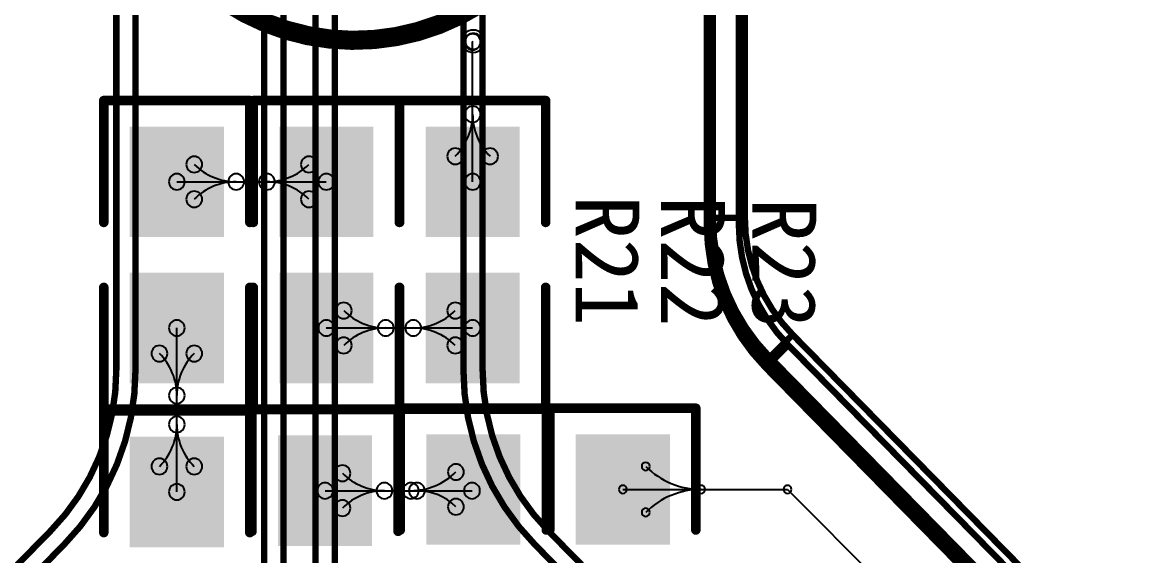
# Model space of a CAD drawing. Header units: inches. Extents: x 32166 to 66782, y 2386 to 7162.
# Drawn here: x 33561.3 to 33639.5, y 3860.8 to 3898.3 of the extents above; entities that cross this region are included whole.
import ezdxf

# ---------------------------------------------------------------- set-up
doc = ezdxf.new("R2010")
doc.units = ezdxf.units.IN
doc.header["$LTSCALE"] = 0.64311
doc.header["$MEASUREMENT"] = 0
for name, color, linetype in [('MULTILAYER', 9, 'CONTINUOUS'), ('TOPLAYER', 1, 'CONTINUOUS'), ('TOPOVERLAY', 2, 'CONTINUOUS'), ('TOPPASTE', 8, 'CONTINUOUS'), ('TOPSOLDER', 216, 'CONTINUOUS')]:
    doc.layers.add(name, color=color, linetype=linetype)
doc.styles.get("Standard").update_dxf_attribs({"font": 'txt', "width": 0.8})

msp = doc.modelspace()

# ---------------------------------------------------------------- linework, layer by layer
at = {"layer": 'MULTILAYER'}
for start, end in [(0, 180), (180, 0)]:
    msp.add_arc((33593.073, 3896.955), 0.562, start, end, dxfattribs=at)
at = {"layer": 'TOPLAYER'}
for p, q in [((33593.028, 3896.91), (33593.073, 3896.955)), ((33593.028, 3887.068), (33593.028, 3896.91)), ((33572.193, 3887.068), (33582.723, 3887.068)), ((33572.193, 3865.243), (33572.193, 3876.781)), ((33582.723, 3876.781), (33593.028, 3876.781)), ((33603.603, 3865.423), (33615.199, 3865.423)), ((33615.199, 3865.423), (33639.454, 3841.168)), ((33582.633, 3865.333), (33592.983, 3865.333))]:
    msp.add_line(p, q, dxfattribs=at)
for centre, radius, start, end in [((33593.028, 3896.91), 0.562, 0, 180), ((33593.028, 3896.91), 0.562, 0, 180), ((33593.073, 3896.955), 0.562, 0, 180), ((33593.073, 3896.955), 0.562, 0, 180), ((33593.028, 3896.91), 0.562, 180, 0), ((33593.028, 3896.91), 0.562, 180, 0), ((33593.073, 3896.955), 0.562, 180, 0), ((33593.073, 3896.955), 0.562, 180, 0), ((33593.028, 3891.822), 0.562, 0, 180), ((33593.028, 3891.822), 0.562, 0, 180), ((33593.028, 3891.822), 0.562, 0, 180), ((33593.028, 3891.822), 0.562, 0, 180), ((33593.028, 3891.822), 0.562, 0, 180), ((33593.028, 3891.822), 0.562, 0, 180), ((33588.845, 3891.822), 4.183, 314.99989, 359.99989), ((33588.845, 3891.822), 4.183, 314.99989, 359.99989), ((33588.845, 3891.822), 4.183, 314.99989, 359.99989), ((33593.028, 3891.822), 0.562, 180, 0), ((33593.028, 3891.822), 0.562, 180, 0), ((33593.028, 3891.822), 0.562, 180, 0), ((33593.028, 3891.822), 0.562, 180, 0), ((33593.028, 3891.822), 0.562, 180, 0), ((33593.028, 3891.822), 0.562, 180, 0), ((33597.21, 3891.822), 4.183, 180.00011, 225.00011), ((33597.21, 3891.822), 4.183, 180.00011, 225.00011), ((33597.21, 3891.822), 4.183, 180.00011, 225.00011), ((33573.418, 3888.293), 0.562, 0, 180), ((33573.418, 3888.293), 0.562, 0, 180), ((33573.418, 3888.293), 0.562, 0, 180), ((33581.498, 3888.293), 0.562, 0, 180), ((33581.498, 3888.293), 0.562, 0, 180), ((33581.498, 3888.293), 0.562, 0, 180), ((33591.803, 3888.865), 0.562, 0, 180), ((33591.803, 3888.865), 0.562, 0, 180), ((33591.803, 3888.865), 0.562, 0, 180), ((33591.803, 3888.865), 0.562, 180, 0), ((33591.803, 3888.865), 0.562, 180, 0), ((33591.803, 3888.865), 0.562, 180, 0), ((33594.253, 3888.865), 0.562, 0, 180), ((33594.253, 3888.865), 0.562, 0, 180), ((33594.253, 3888.865), 0.562, 0, 180), ((33594.253, 3888.865), 0.562, 180, 0), ((33594.253, 3888.865), 0.562, 180, 0), ((33594.253, 3888.865), 0.562, 180, 0), ((33573.418, 3888.293), 0.562, 180, 0), ((33573.418, 3888.293), 0.562, 180, 0), ((33573.418, 3888.293), 0.562, 180, 0), ((33576.375, 3891.251), 4.183, 224.99989, 269.99989), ((33576.375, 3891.251), 4.183, 224.99989, 269.99989), ((33576.375, 3891.251), 4.183, 224.99989, 269.99989), ((33578.54, 3891.251), 4.183, 270.00011, 315.00011), ((33578.54, 3891.251), 4.183, 270.00011, 315.00011), ((33578.54, 3891.251), 4.183, 270.00011, 315.00011), ((33581.498, 3888.293), 0.562, 180, 0), ((33581.498, 3888.293), 0.562, 180, 0), ((33581.498, 3888.293), 0.562, 180, 0), ((33572.193, 3887.068), 0.562, 0, 180), ((33576.375, 3887.068), 0.562, 0, 180), ((33576.375, 3887.068), 0.562, 0, 180), ((33576.375, 3887.068), 0.562, 0, 180), ((33576.375, 3887.068), 0.562, 0, 180), ((33576.375, 3887.068), 0.562, 0, 180), ((33576.375, 3887.068), 0.562, 0, 180), ((33578.54, 3887.068), 0.562, 0, 180), ((33578.54, 3887.068), 0.562, 0, 180), ((33578.54, 3887.068), 0.562, 0, 180), ((33578.54, 3887.068), 0.562, 0, 180), ((33578.54, 3887.068), 0.562, 0, 180), ((33578.54, 3887.068), 0.562, 0, 180), ((33582.723, 3887.068), 0.562, 0, 180), ((33593.028, 3887.068), 0.562, 0, 180), ((33572.193, 3887.068), 0.562, 180, 0), ((33576.375, 3882.886), 4.183, 90.00011, 135.00011), ((33576.375, 3882.886), 4.183, 90.00011, 135.00011), ((33576.375, 3882.886), 4.183, 90.00011, 135.00011), ((33576.375, 3887.068), 0.562, 180, 0), ((33576.375, 3887.068), 0.562, 180, 0), ((33576.375, 3887.068), 0.562, 180, 0), ((33576.375, 3887.068), 0.562, 180, 0), ((33576.375, 3887.068), 0.562, 180, 0), ((33576.375, 3887.068), 0.562, 180, 0), ((33578.54, 3887.068), 0.562, 180, 0), ((33578.54, 3887.068), 0.562, 180, 0), ((33578.54, 3887.068), 0.562, 180, 0), ((33578.54, 3887.068), 0.562, 180, 0), ((33578.54, 3887.068), 0.562, 180, 0), ((33578.54, 3887.068), 0.562, 180, 0), ((33578.54, 3882.886), 4.183, 44.99989, 89.99989), ((33578.54, 3882.886), 4.183, 44.99989, 89.99989), ((33578.54, 3882.886), 4.183, 44.99989, 89.99989), ((33582.723, 3887.068), 0.562, 180, 0), ((33593.028, 3887.068), 0.562, 180, 0), ((33573.418, 3885.843), 0.562, 0, 180), ((33573.418, 3885.843), 0.562, 0, 180), ((33573.418, 3885.843), 0.562, 0, 180), ((33573.418, 3885.843), 0.562, 180, 0), ((33573.418, 3885.843), 0.562, 180, 0), ((33573.418, 3885.843), 0.562, 180, 0), ((33581.498, 3885.843), 0.562, 0, 180), ((33581.498, 3885.843), 0.562, 0, 180), ((33581.498, 3885.843), 0.562, 0, 180), ((33581.498, 3885.843), 0.562, 180, 0), ((33581.498, 3885.843), 0.562, 180, 0), ((33581.498, 3885.843), 0.562, 180, 0), ((33583.948, 3878.006), 0.562, 0, 180), ((33583.948, 3878.006), 0.562, 0, 180), ((33583.948, 3878.006), 0.562, 0, 180), ((33583.948, 3878.006), 0.562, 180, 0), ((33583.948, 3878.006), 0.562, 180, 0), ((33583.948, 3878.006), 0.562, 180, 0), ((33586.905, 3880.964), 4.183, 224.99989, 269.99989), ((33586.905, 3880.964), 4.183, 224.99989, 269.99989), ((33586.905, 3880.964), 4.183, 224.99989, 269.99989), ((33588.845, 3880.964), 4.183, 270.00011, 315.00011), ((33588.845, 3880.964), 4.183, 270.00011, 315.00011), ((33588.845, 3880.964), 4.183, 270.00011, 315.00011), ((33591.803, 3878.006), 0.562, 0, 180), ((33591.803, 3878.006), 0.562, 0, 180), ((33591.803, 3878.006), 0.562, 0, 180), ((33591.803, 3878.006), 0.562, 180, 0), ((33591.803, 3878.006), 0.562, 180, 0), ((33591.803, 3878.006), 0.562, 180, 0), ((33572.193, 3876.781), 0.562, 0, 180), ((33582.723, 3876.781), 0.562, 0, 180), ((33586.905, 3876.781), 0.562, 0, 180), ((33586.905, 3876.781), 0.562, 0, 180), ((33586.905, 3876.781), 0.562, 0, 180), ((33586.905, 3876.781), 0.562, 0, 180), ((33586.905, 3876.781), 0.562, 0, 180), ((33586.905, 3876.781), 0.562, 0, 180), ((33588.845, 3876.781), 0.562, 0, 180), ((33588.845, 3876.781), 0.562, 0, 180), ((33588.845, 3876.781), 0.562, 0, 180), ((33588.845, 3876.781), 0.562, 0, 180), ((33588.845, 3876.781), 0.562, 0, 180), ((33588.845, 3876.781), 0.562, 0, 180), ((33593.028, 3876.781), 0.562, 0, 180), ((33572.193, 3876.781), 0.562, 180, 0), ((33582.723, 3876.781), 0.562, 180, 0), ((33586.905, 3872.599), 4.183, 90.00011, 135.00011), ((33586.905, 3872.599), 4.183, 90.00011, 135.00011), ((33586.905, 3872.599), 4.183, 90.00011, 135.00011), ((33586.905, 3876.781), 0.562, 180, 0), ((33586.905, 3876.781), 0.562, 180, 0), ((33586.905, 3876.781), 0.562, 180, 0), ((33586.905, 3876.781), 0.562, 180, 0), ((33586.905, 3876.781), 0.562, 180, 0), ((33586.905, 3876.781), 0.562, 180, 0), ((33588.845, 3876.781), 0.562, 180, 0), ((33588.845, 3876.781), 0.562, 180, 0), ((33588.845, 3876.781), 0.562, 180, 0), ((33588.845, 3876.781), 0.562, 180, 0), ((33588.845, 3876.781), 0.562, 180, 0), ((33588.845, 3876.781), 0.562, 180, 0), ((33588.845, 3872.599), 4.183, 44.99989, 89.99989), ((33588.845, 3872.599), 4.183, 44.99989, 89.99989), ((33588.845, 3872.599), 4.183, 44.99989, 89.99989), ((33593.028, 3876.781), 0.562, 180, 0), ((33583.948, 3875.556), 0.562, 0, 180), ((33583.948, 3875.556), 0.562, 0, 180), ((33583.948, 3875.556), 0.562, 0, 180), ((33591.803, 3875.556), 0.562, 0, 180), ((33591.803, 3875.556), 0.562, 0, 180), ((33591.803, 3875.556), 0.562, 0, 180), ((33570.968, 3874.985), 0.562, 0, 180), ((33570.968, 3874.985), 0.562, 0, 180), ((33570.968, 3874.985), 0.562, 0, 180), ((33570.968, 3874.985), 0.562, 180, 0), ((33570.968, 3874.985), 0.562, 180, 0), ((33570.968, 3874.985), 0.562, 180, 0), ((33568.01, 3872.027), 4.183, 0.00011, 45.00011), ((33568.01, 3872.027), 4.183, 0.00011, 45.00011), ((33568.01, 3872.027), 4.183, 0.00011, 45.00011), ((33576.375, 3872.027), 4.183, 134.99989, 179.99989), ((33576.375, 3872.027), 4.183, 134.99989, 179.99989), ((33576.375, 3872.027), 4.183, 134.99989, 179.99989), ((33573.418, 3874.985), 0.562, 0, 180), ((33573.418, 3874.985), 0.562, 0, 180), ((33573.418, 3874.985), 0.562, 0, 180), ((33573.418, 3874.985), 0.562, 180, 0), ((33573.418, 3874.985), 0.562, 180, 0), ((33573.418, 3874.985), 0.562, 180, 0), ((33583.948, 3875.556), 0.562, 180, 0), ((33583.948, 3875.556), 0.562, 180, 0), ((33583.948, 3875.556), 0.562, 180, 0), ((33591.803, 3875.556), 0.562, 180, 0), ((33591.803, 3875.556), 0.562, 180, 0), ((33591.803, 3875.556), 0.562, 180, 0), ((33572.193, 3872.027), 0.562, 0, 180), ((33572.193, 3872.027), 0.562, 0, 180), ((33572.193, 3872.027), 0.562, 0, 180), ((33572.193, 3872.027), 0.562, 0, 180), ((33572.193, 3872.027), 0.562, 0, 180), ((33572.193, 3872.027), 0.562, 0, 180), ((33572.193, 3872.027), 0.562, 180, 0), ((33572.193, 3872.027), 0.562, 180, 0), ((33572.193, 3872.027), 0.562, 180, 0), ((33572.193, 3872.027), 0.562, 180, 0), ((33572.193, 3872.027), 0.562, 180, 0), ((33572.193, 3872.027), 0.562, 180, 0), ((33572.193, 3869.997), 0.562, 0, 180), ((33572.193, 3869.997), 0.562, 0, 180), ((33572.193, 3869.997), 0.562, 0, 180), ((33572.193, 3869.997), 0.562, 0, 180), ((33572.193, 3869.997), 0.562, 0, 180), ((33572.193, 3869.997), 0.562, 0, 180), ((33568.01, 3869.997), 4.183, 314.99989, 359.99989), ((33568.01, 3869.997), 4.183, 314.99989, 359.99989), ((33568.01, 3869.997), 4.183, 314.99989, 359.99989), ((33572.193, 3869.997), 0.562, 180, 0), ((33572.193, 3869.997), 0.562, 180, 0), ((33572.193, 3869.997), 0.562, 180, 0), ((33572.193, 3869.997), 0.562, 180, 0), ((33572.193, 3869.997), 0.562, 180, 0), ((33572.193, 3869.997), 0.562, 180, 0), ((33576.375, 3869.997), 4.183, 180.00011, 225.00011), ((33576.375, 3869.997), 4.183, 180.00011, 225.00011), ((33576.375, 3869.997), 4.183, 180.00011, 225.00011), ((33570.968, 3867.04), 0.562, 0, 180), ((33570.968, 3867.04), 0.562, 0, 180), ((33570.968, 3867.04), 0.562, 0, 180), ((33570.968, 3867.04), 0.562, 180, 0), ((33570.968, 3867.04), 0.562, 180, 0), ((33570.968, 3867.04), 0.562, 180, 0), ((33573.418, 3867.04), 0.562, 0, 180), ((33573.418, 3867.04), 0.562, 0, 180), ((33573.418, 3867.04), 0.562, 0, 180), ((33573.418, 3867.04), 0.562, 180, 0), ((33573.418, 3867.04), 0.562, 180, 0), ((33573.418, 3867.04), 0.562, 180, 0), ((33583.858, 3866.558), 0.562, 0, 180), ((33583.858, 3866.558), 0.562, 0, 180), ((33583.858, 3866.558), 0.562, 0, 180), ((33591.848, 3866.648), 0.562, 0, 180), ((33591.848, 3866.648), 0.562, 0, 180), ((33591.848, 3866.648), 0.562, 0, 180), ((33605.219, 3867.04), 0.286, 0, 180), ((33605.219, 3867.04), 0.286, 0, 180), ((33605.219, 3867.04), 0.286, 0, 180), ((33605.219, 3867.04), 0.286, 180, 0), ((33605.219, 3867.04), 0.286, 180, 0), ((33605.219, 3867.04), 0.286, 180, 0), ((33609.122, 3870.942), 5.519, 225.00009, 270.00009), ((33609.122, 3870.942), 5.519, 225.00009, 270.00009), ((33609.122, 3870.942), 5.519, 225.00009, 270.00009), ((33583.858, 3866.558), 0.562, 180, 0), ((33583.858, 3866.558), 0.562, 180, 0), ((33583.858, 3866.558), 0.562, 180, 0), ((33586.815, 3869.516), 4.183, 224.99989, 269.99989), ((33586.815, 3869.516), 4.183, 224.99989, 269.99989), ((33586.815, 3869.516), 4.183, 224.99989, 269.99989), ((33588.673, 3869.823), 4.49, 270.00007, 315.00007), ((33588.673, 3869.823), 4.49, 270.00007, 315.00007), ((33588.673, 3869.823), 4.49, 270.00007, 315.00007), ((33591.848, 3866.648), 0.562, 180, 0), ((33591.848, 3866.648), 0.562, 180, 0), ((33591.848, 3866.648), 0.562, 180, 0), ((33572.193, 3865.243), 0.562, 0, 180), ((33582.633, 3865.333), 0.562, 0, 180), ((33586.815, 3865.333), 0.562, 0, 180), ((33586.815, 3865.333), 0.562, 0, 180), ((33586.815, 3865.333), 0.562, 0, 180), ((33586.815, 3865.333), 0.562, 0, 180), ((33586.815, 3865.333), 0.562, 0, 180), ((33586.815, 3865.333), 0.562, 0, 180), ((33588.673, 3865.333), 0.562, 0, 180), ((33588.673, 3865.333), 0.562, 0, 180), ((33588.673, 3865.333), 0.562, 0, 180), ((33589.107, 3865.333), 0.562, 0, 180), ((33589.107, 3865.333), 0.562, 0, 180), ((33589.107, 3865.333), 0.562, 0, 180), ((33592.983, 3865.333), 0.562, 0, 180), ((33603.603, 3865.423), 0.286, 0, 180), ((33603.603, 3865.423), 0.286, 180, 0), ((33609.122, 3859.904), 5.519, 89.99991, 134.99991), ((33609.122, 3859.904), 5.519, 89.99991, 134.99991), ((33609.122, 3859.904), 5.519, 89.99991, 134.99991), ((33609.122, 3865.423), 0.286, 0, 180), ((33609.122, 3865.423), 0.286, 0, 180), ((33609.122, 3865.423), 0.286, 0, 180), ((33609.122, 3865.423), 0.286, 0, 180), ((33609.122, 3865.423), 0.286, 0, 180), ((33609.122, 3865.423), 0.286, 0, 180), ((33609.122, 3865.423), 0.286, 180, 0), ((33609.122, 3865.423), 0.286, 180, 0), ((33609.122, 3865.423), 0.286, 180, 0), ((33609.122, 3865.423), 0.286, 180, 0), ((33609.122, 3865.423), 0.286, 180, 0), ((33609.122, 3865.423), 0.286, 180, 0), ((33615.199, 3865.423), 0.286, 0, 180), ((33615.199, 3865.423), 0.286, 0, 180), ((33615.199, 3865.423), 0.286, 180, 0), ((33615.199, 3865.423), 0.286, 180, 0), ((33572.193, 3865.243), 0.562, 180, 0), ((33582.633, 3865.333), 0.562, 180, 0), ((33583.858, 3864.108), 0.562, 0, 180), ((33583.858, 3864.108), 0.562, 0, 180), ((33583.858, 3864.108), 0.562, 0, 180), ((33586.815, 3861.151), 4.183, 90.00011, 135.00011), ((33586.815, 3861.151), 4.183, 90.00011, 135.00011), ((33586.815, 3861.151), 4.183, 90.00011, 135.00011), ((33586.815, 3865.333), 0.562, 180, 0), ((33586.815, 3865.333), 0.562, 180, 0), ((33586.815, 3865.333), 0.562, 180, 0), ((33586.815, 3865.333), 0.562, 180, 0), ((33586.815, 3865.333), 0.562, 180, 0), ((33586.815, 3865.333), 0.562, 180, 0), ((33588.673, 3865.333), 0.562, 180, 0), ((33588.673, 3865.333), 0.562, 180, 0), ((33588.673, 3865.333), 0.562, 180, 0), ((33589.107, 3865.333), 0.562, 180, 0), ((33589.107, 3865.333), 0.562, 180, 0), ((33589.107, 3865.333), 0.562, 180, 0), ((33589.107, 3861.458), 3.875, 44.99992, 89.99992), ((33589.107, 3861.458), 3.875, 44.99992, 89.99992), ((33589.107, 3861.458), 3.875, 44.99992, 89.99992), ((33591.848, 3864.198), 0.562, 0, 180), ((33591.848, 3864.198), 0.562, 0, 180), ((33591.848, 3864.198), 0.562, 0, 180), ((33592.983, 3865.333), 0.562, 180, 0), ((33583.858, 3864.108), 0.562, 180, 0), ((33583.858, 3864.108), 0.562, 180, 0), ((33583.858, 3864.108), 0.562, 180, 0), ((33591.848, 3864.198), 0.562, 180, 0), ((33591.848, 3864.198), 0.562, 180, 0), ((33591.848, 3864.198), 0.562, 180, 0), ((33605.219, 3863.807), 0.286, 0, 180), ((33605.219, 3863.807), 0.286, 0, 180), ((33605.219, 3863.807), 0.286, 0, 180), ((33605.219, 3863.807), 0.286, 180, 0), ((33605.219, 3863.807), 0.286, 180, 0), ((33605.219, 3863.807), 0.286, 180, 0)]:
    msp.add_arc(centre, radius, start, end, dxfattribs=at)
for points in [[(33569.335, 3890.497), (33569.335, 3883.639), (33575.05, 3890.497), (33575.05, 3883.639)], [(33579.865, 3890.497), (33579.865, 3883.639), (33585.58, 3890.497), (33585.58, 3883.639)], [(33590.17, 3890.497), (33590.17, 3883.639), (33595.885, 3890.497), (33595.885, 3883.639)], [(33569.335, 3880.21), (33569.335, 3873.352), (33575.05, 3880.21), (33575.05, 3873.352)], [(33579.865, 3880.21), (33579.865, 3873.352), (33585.58, 3880.21), (33585.58, 3873.352)], [(33590.17, 3880.21), (33590.17, 3873.352), (33595.885, 3880.21), (33595.885, 3873.352)], [(33575.05, 3861.814), (33575.05, 3868.672), (33569.335, 3861.814), (33569.335, 3868.672)], [(33585.49, 3861.904), (33585.49, 3868.762), (33579.775, 3861.904), (33579.775, 3868.762)], [(33590.215, 3868.852), (33590.215, 3861.994), (33595.93, 3868.852), (33595.93, 3861.994)], [(33606.46, 3861.994), (33606.46, 3868.852), (33600.745, 3861.994), (33600.745, 3868.852)]]:
    msp.add_solid(points, dxfattribs=at)
at = {"layer": 'TOPOVERLAY'}
for points, const_width in [([(33578.349, 3831.614), (33578.349, 3946.364)], 0.45), ([(33579.699, 3831.614), (33579.699, 3946.364)], 0.45), ([(33581.964, 3831.614), (33581.964, 3946.364)], 0.45), ([(33583.314, 3831.614), (33583.314, 3946.364)], 0.45), ([(33567.932, 3873.833), (33567.932, 3919.769)], 0.45), ([(33569.282, 3873.833), (33569.282, 3919.769)], 0.45), ([(33592.38, 3873.833), (33592.38, 3919.769)], 0.45), ([(33593.73, 3873.833), (33593.73, 3919.769)], 0.45), ([(33609.526, 3884.531), (33609.526, 3907.552)], 0.45), ([(33609.95, 3884.531), (33609.95, 3907.552)], 0.45), ([(33612.2, 3884.531), (33612.2, 3907.552)], 0.45), ([(33609.526, 3884.088), (33609.526, 3907.128)], 0.45), ([(33611.776, 3884.088), (33611.776, 3907.128)], 0.45), ([(33577.336, 3892.783), (33567.049, 3892.783)], 0.675), ([(33567.049, 3892.783), (33567.049, 3884.211)], 0.675), ([(33577.336, 3892.783), (33577.336, 3884.211)], 0.675), ([(33577.579, 3892.783), (33587.866, 3892.783)], 0.675), ([(33577.579, 3884.211), (33577.579, 3892.783)], 0.675), ([(33587.866, 3884.211), (33587.866, 3892.783)], 0.675), ([(33587.884, 3892.783), (33598.171, 3892.783)], 0.675), ([(33587.884, 3884.211), (33587.884, 3892.783)], 0.675), ([(33598.171, 3884.211), (33598.171, 3892.783)], 0.675), ([(33609.526, 3884.531), (33612.2, 3884.531)], 0.45), ([(33567.049, 3879.639), (33567.049, 3871.066)], 0.675), ([(33577.336, 3879.639), (33577.336, 3871.066)], 0.675), ([(33577.579, 3871.066), (33577.579, 3879.639)], 0.675), ([(33587.866, 3871.066), (33587.866, 3879.639)], 0.675), ([(33587.884, 3871.066), (33587.884, 3879.639)], 0.675), ([(33598.171, 3871.066), (33598.171, 3879.639)], 0.675), ([(33613.655, 3874.438), (33615.563, 3876.312)], 0.45), ([(33615.563, 3876.312), (33631.633, 3859.958)], 0.45), ([(33613.655, 3873.995), (33615.26, 3875.572)], 0.45), ([(33615.26, 3875.572), (33631.312, 3859.237)], 0.45), ([(33613.958, 3874.735), (33630.029, 3858.381)], 0.45), ([(33613.655, 3874.438), (33629.726, 3858.084)], 0.45), ([(33613.655, 3873.995), (33629.708, 3857.66)], 0.45), ([(33577.336, 3871.066), (33567.049, 3871.066)], 0.675), ([(33567.049, 3870.958), (33577.336, 3870.958)], 0.675), ([(33567.049, 3862.386), (33567.049, 3870.958)], 0.675), ([(33577.336, 3862.386), (33577.336, 3870.958)], 0.675), ([(33587.776, 3871.048), (33577.489, 3871.048)], 0.675), ([(33577.489, 3871.048), (33577.489, 3862.476)], 0.675), ([(33577.579, 3871.066), (33587.866, 3871.066)], 0.675), ([(33587.776, 3871.048), (33587.776, 3862.476)], 0.675), ([(33587.884, 3871.066), (33598.171, 3871.066)], 0.675), ([(33598.216, 3871.138), (33587.929, 3871.138)], 0.675), ([(33587.929, 3871.138), (33587.929, 3862.566)], 0.675), ([(33598.216, 3871.138), (33598.216, 3862.566)], 0.675), ([(33598.459, 3871.138), (33608.746, 3871.138)], 0.675), ([(33598.459, 3862.566), (33598.459, 3871.138)], 0.675), ([(33608.746, 3862.566), (33608.746, 3871.138)], 0.675), ([(33545.729, 3844.619), (33563.293, 3862.493)], 0.45), ([(33598.369, 3862.493), (33615.933, 3844.619)], 0.45), ([(33546.692, 3843.673), (33564.256, 3861.547)], 0.45), ([(33597.406, 3861.547), (33614.97, 3843.673)], 0.45)]:
    msp.add_lwpolyline(points, dxfattribs=dict(at, const_width=const_width))
for points, const_width in [([(33593.425, 3899.523, -0.29277), (33575.673, 3899.719)], 1.35), ([(33613.655, 3874.438, -0.196645), (33609.526, 3884.531)], 0.45), ([(33613.655, 3873.995, -0.196645), (33609.526, 3884.088)], 0.45), ([(33613.958, 3874.735, -0.196645), (33609.95, 3884.531)], 0.45), ([(33615.26, 3875.572, -0.196645), (33611.776, 3884.088)], 0.45), ([(33615.563, 3876.312, -0.196645), (33612.2, 3884.531)], 0.45), ([(33567.932, 3873.833, -0.196645), (33563.293, 3862.493)], 0.45), ([(33569.282, 3873.833, -0.196645), (33564.256, 3861.547)], 0.45), ([(33597.406, 3861.547, -0.196645), (33592.38, 3873.833)], 0.45), ([(33598.369, 3862.493, -0.196645), (33593.73, 3873.833)], 0.45)]:
    msp.add_lwpolyline(points, format="xyb", dxfattribs=dict(at, const_width=const_width))
for points, const_width in [([(33567.049, 3892.952, 1), (33567.049, 3892.614, 1)], 0.337), ([(33567.049, 3892.952, 1), (33567.049, 3892.614, 1)], 0.337), ([(33577.336, 3892.952, 1), (33577.336, 3892.614, 1)], 0.337), ([(33577.336, 3892.952, 1), (33577.336, 3892.614, 1)], 0.337), ([(33577.579, 3892.952, 1), (33577.579, 3892.614, 1)], 0.337), ([(33577.579, 3892.952, 1), (33577.579, 3892.614, 1)], 0.337), ([(33587.866, 3892.952, 1), (33587.866, 3892.614, 1)], 0.337), ([(33587.866, 3892.952, 1), (33587.866, 3892.614, 1)], 0.337), ([(33587.884, 3892.952, 1), (33587.884, 3892.614, 1)], 0.337), ([(33587.884, 3892.952, 1), (33587.884, 3892.614, 1)], 0.337), ([(33598.171, 3892.952, 1), (33598.171, 3892.614, 1)], 0.337), ([(33598.171, 3892.952, 1), (33598.171, 3892.614, 1)], 0.337), ([(33567.049, 3884.379, 1), (33567.049, 3884.042, 1)], 0.337), ([(33577.336, 3884.379, 1), (33577.336, 3884.042, 1)], 0.337), ([(33577.579, 3884.379, 1), (33577.579, 3884.042, 1)], 0.337), ([(33587.866, 3884.379, 1), (33587.866, 3884.042, 1)], 0.337), ([(33587.884, 3884.379, 1), (33587.884, 3884.042, 1)], 0.337), ([(33598.171, 3884.379, 1), (33598.171, 3884.042, 1)], 0.337), ([(33609.414, 3884.531, 1), (33609.639, 3884.531, 1)], 0.225), ([(33609.414, 3884.531, 1), (33609.639, 3884.531, 1)], 0.225), ([(33609.414, 3884.531, 1), (33609.639, 3884.531, 1)], 0.225), ([(33609.414, 3884.088, 1), (33609.639, 3884.088, 1)], 0.225), ([(33609.414, 3884.088, 1), (33609.639, 3884.088, 1)], 0.225), ([(33609.838, 3884.531, 1), (33610.063, 3884.531, 1)], 0.225), ([(33609.838, 3884.531, 1), (33610.063, 3884.531, 1)], 0.225), ([(33611.664, 3884.088, 1), (33611.889, 3884.088, 1)], 0.225), ([(33611.664, 3884.088, 1), (33611.889, 3884.088, 1)], 0.225), ([(33612.088, 3884.531, 1), (33612.313, 3884.531, 1)], 0.225), ([(33612.088, 3884.531, 1), (33612.313, 3884.531, 1)], 0.225), ([(33612.088, 3884.531, 1), (33612.313, 3884.531, 1)], 0.225), ([(33567.049, 3879.807, 1), (33567.049, 3879.47, 1)], 0.337), ([(33577.336, 3879.807, 1), (33577.336, 3879.47, 1)], 0.337), ([(33577.579, 3879.807, 1), (33577.579, 3879.47, 1)], 0.337), ([(33587.866, 3879.807, 1), (33587.866, 3879.47, 1)], 0.337), ([(33587.884, 3879.807, 1), (33587.884, 3879.47, 1)], 0.337), ([(33598.171, 3879.807, 1), (33598.171, 3879.47, 1)], 0.337), ([(33615.45, 3876.312, 1), (33615.675, 3876.312, 1)], 0.225), ([(33615.45, 3876.312, 1), (33615.675, 3876.312, 1)], 0.225), ([(33615.45, 3876.312, 1), (33615.675, 3876.312, 1)], 0.225), ([(33615.148, 3875.572, 1), (33615.373, 3875.572, 1)], 0.225), ([(33615.148, 3875.572, 1), (33615.373, 3875.572, 1)], 0.225), ([(33615.148, 3875.572, 1), (33615.373, 3875.572, 1)], 0.225), ([(33613.845, 3874.735, 1), (33614.07, 3874.735, 1)], 0.225), ([(33613.845, 3874.735, 1), (33614.07, 3874.735, 1)], 0.225), ([(33567.82, 3873.833, 1), (33568.045, 3873.833, 1)], 0.225), ([(33567.82, 3873.833, 1), (33568.045, 3873.833, 1)], 0.225), ([(33569.17, 3873.833, 1), (33569.395, 3873.833, 1)], 0.225), ([(33569.17, 3873.833, 1), (33569.395, 3873.833, 1)], 0.225), ([(33592.267, 3873.833, 1), (33592.492, 3873.833, 1)], 0.225), ([(33592.267, 3873.833, 1), (33592.492, 3873.833, 1)], 0.225), ([(33593.617, 3873.833, 1), (33593.842, 3873.833, 1)], 0.225), ([(33593.617, 3873.833, 1), (33593.842, 3873.833, 1)], 0.225), ([(33613.543, 3874.438, 1), (33613.768, 3874.438, 1)], 0.225), ([(33613.543, 3874.438, 1), (33613.768, 3874.438, 1)], 0.225), ([(33613.543, 3874.438, 1), (33613.768, 3874.438, 1)], 0.225), ([(33613.543, 3873.995, 1), (33613.768, 3873.995, 1)], 0.225), ([(33613.543, 3873.995, 1), (33613.768, 3873.995, 1)], 0.225), ([(33613.543, 3873.995, 1), (33613.768, 3873.995, 1)], 0.225), ([(33567.049, 3871.235, 1), (33567.049, 3870.897, 1)], 0.337), ([(33567.049, 3871.235, 1), (33567.049, 3870.897, 1)], 0.337), ([(33567.049, 3870.789, 1), (33567.049, 3871.127, 1)], 0.337), ([(33567.049, 3870.789, 1), (33567.049, 3871.127, 1)], 0.337), ([(33577.336, 3871.235, 1), (33577.336, 3870.897, 1)], 0.337), ([(33577.336, 3871.235, 1), (33577.336, 3870.897, 1)], 0.337), ([(33577.336, 3870.789, 1), (33577.336, 3871.127, 1)], 0.337), ([(33577.336, 3870.789, 1), (33577.336, 3871.127, 1)], 0.337), ([(33577.489, 3870.879, 1), (33577.489, 3871.217, 1)], 0.337), ([(33577.489, 3870.879, 1), (33577.489, 3871.217, 1)], 0.337), ([(33577.579, 3871.235, 1), (33577.579, 3870.897, 1)], 0.337), ([(33577.579, 3871.235, 1), (33577.579, 3870.897, 1)], 0.337), ([(33587.776, 3870.879, 1), (33587.776, 3871.217, 1)], 0.337), ([(33587.776, 3870.879, 1), (33587.776, 3871.217, 1)], 0.337), ([(33587.866, 3871.235, 1), (33587.866, 3870.897, 1)], 0.337), ([(33587.866, 3871.235, 1), (33587.866, 3870.897, 1)], 0.337), ([(33587.884, 3871.235, 1), (33587.884, 3870.897, 1)], 0.337), ([(33587.884, 3871.235, 1), (33587.884, 3870.897, 1)], 0.337), ([(33587.929, 3871.307, 1), (33587.929, 3870.969, 1)], 0.337), ([(33587.929, 3871.307, 1), (33587.929, 3870.969, 1)], 0.337), ([(33598.171, 3871.235, 1), (33598.171, 3870.897, 1)], 0.337), ([(33598.171, 3871.235, 1), (33598.171, 3870.897, 1)], 0.337), ([(33598.216, 3871.307, 1), (33598.216, 3870.969, 1)], 0.337), ([(33598.216, 3871.307, 1), (33598.216, 3870.969, 1)], 0.337), ([(33598.459, 3870.969, 1), (33598.459, 3871.307, 1)], 0.337), ([(33598.459, 3870.969, 1), (33598.459, 3871.307, 1)], 0.337), ([(33608.746, 3870.969, 1), (33608.746, 3871.307, 1)], 0.337), ([(33608.746, 3870.969, 1), (33608.746, 3871.307, 1)], 0.337), ([(33563.181, 3862.493, 1), (33563.406, 3862.493, 1)], 0.225), ([(33563.181, 3862.493, 1), (33563.406, 3862.493, 1)], 0.225), ([(33567.049, 3862.217, 1), (33567.049, 3862.554, 1)], 0.337), ([(33577.336, 3862.217, 1), (33577.336, 3862.554, 1)], 0.337), ([(33577.489, 3862.307, 1), (33577.489, 3862.644, 1)], 0.337), ([(33587.776, 3862.307, 1), (33587.776, 3862.644, 1)], 0.337), ([(33587.929, 3862.734, 1), (33587.929, 3862.397, 1)], 0.337), ([(33598.216, 3862.734, 1), (33598.216, 3862.397, 1)], 0.337), ([(33598.459, 3862.397, 1), (33598.459, 3862.734, 1)], 0.337), ([(33598.256, 3862.493, 1), (33598.481, 3862.493, 1)], 0.225), ([(33598.256, 3862.493, 1), (33598.481, 3862.493, 1)], 0.225), ([(33608.746, 3862.397, 1), (33608.746, 3862.734, 1)], 0.337), ([(33564.144, 3861.547, 1), (33564.369, 3861.547, 1)], 0.225), ([(33564.144, 3861.547, 1), (33564.369, 3861.547, 1)], 0.225), ([(33597.294, 3861.547, 1), (33597.519, 3861.547, 1)], 0.225), ([(33597.294, 3861.547, 1), (33597.519, 3861.547, 1)], 0.225)]:
    msp.add_lwpolyline(points, format="xyb", close=True, dxfattribs=dict(at, const_width=const_width))
at = {"layer": 'TOPPASTE'}
for points in [[(33569.335, 3890.497), (33569.335, 3883.639), (33575.05, 3890.497), (33575.05, 3883.639)], [(33579.865, 3890.497), (33579.865, 3883.639), (33585.58, 3890.497), (33585.58, 3883.639)], [(33590.17, 3890.497), (33590.17, 3883.639), (33595.885, 3890.497), (33595.885, 3883.639)], [(33569.335, 3880.21), (33569.335, 3873.352), (33575.05, 3880.21), (33575.05, 3873.352)], [(33579.865, 3880.21), (33579.865, 3873.352), (33585.58, 3880.21), (33585.58, 3873.352)], [(33590.17, 3880.21), (33590.17, 3873.352), (33595.885, 3880.21), (33595.885, 3873.352)], [(33575.05, 3861.814), (33575.05, 3868.672), (33569.335, 3861.814), (33569.335, 3868.672)], [(33585.49, 3861.904), (33585.49, 3868.762), (33579.775, 3861.904), (33579.775, 3868.762)], [(33590.215, 3868.852), (33590.215, 3861.994), (33595.93, 3868.852), (33595.93, 3861.994)], [(33606.46, 3861.994), (33606.46, 3868.852), (33600.745, 3861.994), (33600.745, 3868.852)]]:
    msp.add_solid(points, dxfattribs=at)
at = {"layer": 'TOPSOLDER'}
for start, end in [(0, 180), (180, 0)]:
    msp.add_arc((33593.073, 3896.955), 0.791, start, end, dxfattribs=at)
for points in [[(33568.878, 3890.954), (33568.878, 3883.182), (33575.507, 3890.954), (33575.507, 3883.182)], [(33579.408, 3890.954), (33579.408, 3883.182), (33586.037, 3890.954), (33586.037, 3883.182)], [(33589.713, 3890.954), (33589.713, 3883.182), (33596.342, 3890.954), (33596.342, 3883.182)], [(33568.878, 3880.667), (33568.878, 3872.895), (33575.507, 3880.667), (33575.507, 3872.895)], [(33579.408, 3880.667), (33579.408, 3872.895), (33586.037, 3880.667), (33586.037, 3872.895)], [(33589.713, 3880.667), (33589.713, 3872.895), (33596.342, 3880.667), (33596.342, 3872.895)], [(33589.758, 3869.309), (33589.758, 3861.537), (33596.387, 3869.309), (33596.387, 3861.537)], [(33606.917, 3861.537), (33606.917, 3869.309), (33600.288, 3861.537), (33600.288, 3869.309)], [(33575.507, 3861.357), (33575.507, 3869.129), (33568.878, 3861.357), (33568.878, 3869.129)], [(33585.947, 3861.447), (33585.947, 3869.219), (33579.318, 3861.447), (33579.318, 3869.219)]]:
    msp.add_solid(points, dxfattribs=at)

# ---------------------------------------------------------------- texts
at = {"layer": 'TOPOVERLAY'}
for s, p in [('R21', (33600.273, 3886.11)), ('R22', (33606.303, 3886.065)), ('R23', (33612.738, 3885.93))]:
    msp.add_text(s, height=4.5, rotation=270, dxfattribs=at).set_placement(p)

doc.saveas('drawing.dxf')
